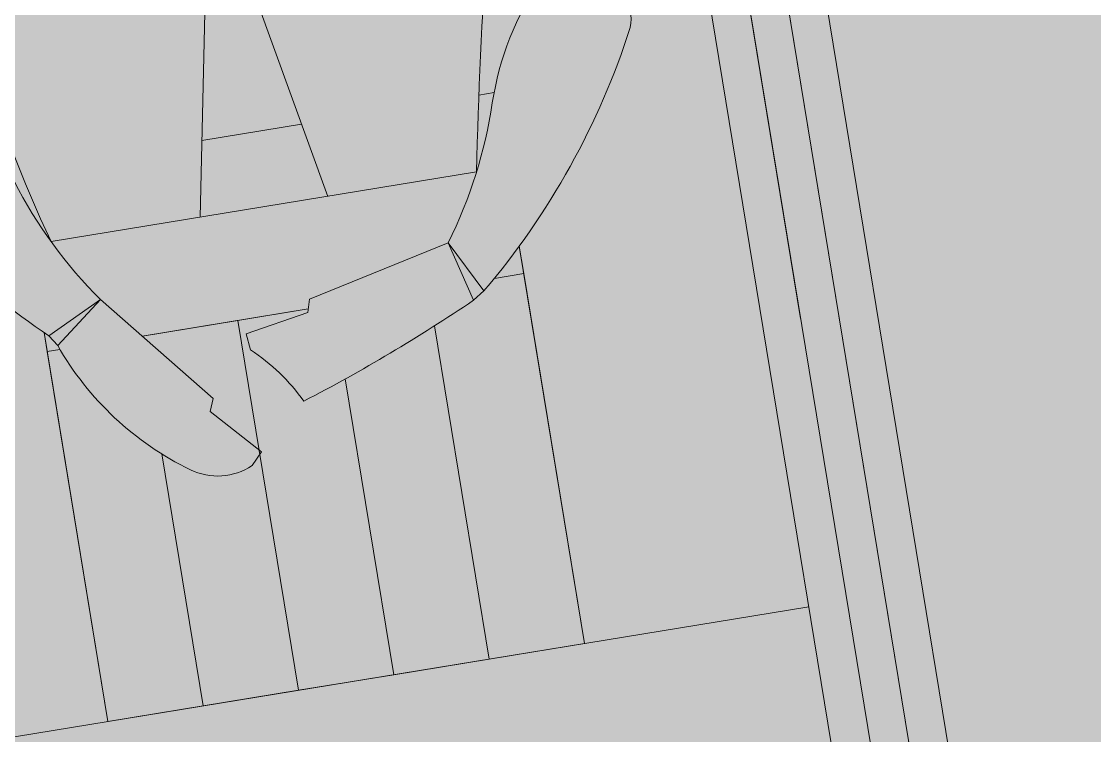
# Model space of a CAD drawing. Header units: metres. Extents: x 2 to 659295185, y -28 to 1124222152.
# Drawn here: x 655571.993 to 655572.704, y 1126617.18 to 1126617.653 of the extents above; entities that cross this region are included whole.
import ezdxf

# ---------------------------------------------------------------- set-up
doc = ezdxf.new("R2010")
doc.units = ezdxf.units.M
doc.header["$MEASUREMENT"] = 0
doc.linetypes.add('DASHDOT', pattern=[1, 0.5, -0.25, 0, -0.25])
doc.layers.get('0').update_dxf_attribs({"linetype": 'CONTINUOUS'})
doc.layers.add('LC-MUEBLE MADERA', color=12, linetype='CONTINUOUS', lineweight=9)
doc.layers.add('LOCALES ASIGNADOS', color=41, linetype='DASHDOT', lineweight=0)

# ---------------------------------------------------------------- blocks, each defined once
blk = doc.blocks.new('cajera')
for p, q in [((-0.1628045314764677, 0.5485606735230704), (-0.2056596577619985, 0.3199999999999363)), ((-0.1199494051909369, 0.3199999999999363), (-0.1628045314764677, 0.5485606735230704)), ((-0.1962846577621349, 0.3699999999998909), (-0.1293244051908005, 0.3699999999998909)), ((-0.0102485060408526, 0.3699999999998909), (-3.88785947507e-05, 0.3699999999998909)), ((-0.3056549524285401, 0.3199999999999363), (-0.0199541105243952, 0.3199999999999363)), ((-0.2794341748801798, 0.2767756610408014), (-0.3171717389836886, 0.2586476180342743)), ((-0.2794341748801798, 0.2767756610408014), (-0.3124650394158834, 0.2512971179191936)), ((-0.0461748880727555, 0.2767756610408014), (-0.0278947042118034, 0.2413834150256662)), ((-0.0461748880727555, 0.2767756610408014), (-0.0356873480338891, 0.2363998554699265)), ((-0.3171717389836886, 0.2586476180342743), (-0.3124650394158834, 0.2512971179191936)), ((-0.0356873480338891, 0.2363998554699265), (-0.0278947042118034, 0.2413834150256662))]:
    blk.add_line(p, q)
for points in [[(-0.3171717389836886, 0.2586476180342743, -0.0867786036537041), (-0.4215632823209036, 0.3979969023955618, -0.714405652915502), (-0.3689315020119466, 0.4395180904882638, -0.1135246791290596), (-0.323306489837023, 0.3634257497706129, 0.0797668068890424), (-0.2794341748801798, 0.2767756610408014)], [(-0.0278947042118034, 0.2413834150256662, 0.0983957527132055), (0.0959542193679681, 0.3979969023955618, 0.714405652915502), (0.0433224390592386, 0.4395180904882638, 0.1135246791290596), (-0.0023025731156849, 0.3634257497706129, -0.0797668068890424), (-0.0461748880727555, 0.2767756610408014)], [(-0.239030568477574, 0.1558657120078806, 0.265680344983741), (-0.1982762703482876, 0.1519328844494794), (-0.1905820883212073, 0.1598656959858999), (-0.2198001417334581, 0.1917914970813399), (-0.2164908757856665, 0.2000358114673872), (-0.2794341748801798, 0.2767756610408014)], [(-0.1574877251848648, 0.1885839129940905, 0.093530239234262), (-0.1868143671317739, 0.2278587798541594), (-0.1880329798939328, 0.2388426279446776), (-0.1453793679197588, 0.2461652508586667), (-0.1429420521747033, 0.2547080520835152), (-0.0461748880727555, 0.2767756610408014)]]:
    blk.add_lwpolyline(points, format="xyb")
for points in [[(-0.0199541105243093, 0.3199999999999363), (-0.3056549524285035, 0.3199999999999363)], [(-0.0199541105243093, 0.3199999999999363), (-0.3056549524285035, 0.3199999999999363)], [(-0.3199999999999363, 0.2613281100278561), (-0.3199999999999363, 0), (0, 0), (0, 0.266981959677446)], [(-0.0197358786854596, 0.2484830384670431), (0, 0.2484830384670431), (0, 0.266981959677446)], [(-0.3199999999999363, 0.2613281100278561), (-0.3199999999999363, 0.2484830384670431), (-0.3113933474894406, 0.2484830384670431)], [(-0.2560000000003129, 0.1692698920291825), (-0.2560000000003129, 0), (-0.3200000000003911, 0), (-0.3200000000003911, 0.2484830384670431), (-0.3113933474894406, 0.2484830384670431)], [(-0.2562280959690582, 0.2484830384670431), (-0.2560000000003129, 0.2484830384670431), (-0.2560000000003129, 0.2482049461111985)], [(-0.2562280959690582, 0.2484830384670431), (-0.1447180883133507, 0.2484830384670431)], [(-0.2560000000003129, 0.2482049461111985), (-0.2560000000003129, 0.2484830384670431), (-0.1920000000002346, 0.2484830384670431), (-0.1920000000002346, 0), (-0.2560000000003129, 0), (-0.2560000000003129, 0.1692698920291825)], [(-0.1280000000001564, 0.1986871475591063), (-0.1280000000001564, 0), (-0.1920000000002346, 0), (-0.1920000000002346, 0.2484830384670431), (-0.1447180883133507, 0.2484830384670431)], [(-0.0197358786854596, 0.2484830384670431), (0, 0.2484830384670431), (0, 0), (-0.0640000000000782, 0), (-0.0640000000000782, 0.2238181633389463)], [(-0.0640000000000782, 0.2238181633389462), (-0.0640000000000782, 0), (-0.1280000000001564, 0), (-0.1280000000001564, 0.1986871475591063)]]:
    blk.add_lwpolyline(points)
for centre, radius, start, end in [((2.993790025759835, -0.2390621844399448), 3.065159742176132, 163.7241524620292, 169.4908520304712), ((0.6020228627614871, 0.5772088174628607), 0.9434168707250568, 179.5709557330689, 195.8211477109714), ((-0.1211487218358798, 0.3225454152727707), 0.2041525244717221, 200.4258832243869, 234.7306839828707), ((-0.5101146458207495, 1.265859344041928), 1.133520224564416, 288.1249372880091, 294.7426541737322)]:
    blk.add_arc(centre, radius, start, end)
blk = doc.blocks.new('mueble de caja')
blk.add_line((1905.740984712256, 751.1713051362258), (1904.500984712257, 751.1713273603857))
for points in [[(1904.424784712263, 751.8113051362254), (1904.424784712263, 750.3713051362256), (1904.450184712264, 750.3713051362256), (1904.450184712264, 751.8113051362254)], [(1904.450184712264, 751.8113051362254), (1904.450184712264, 750.3890018444267), (1904.475584712257, 750.3890018444267), (1904.475511434866, 750.9818512216386)], [(1904.475473983672, 751.3615126179727), (1904.475584712257, 750.3713051362256), (1904.500984712257, 750.3713051362256), (1904.500984712257, 751.3887239489028)]]:
    blk.add_lwpolyline(points)
at = {"rotation": 180}
blk.add_blockref('cajera', (1904.651673262075, 751.1713051362258), dxfattribs=at)

msp = doc.modelspace()

# ---------------------------------------------------------------- hatches: boundary and pattern name
at = {"layer": 'LOCALES ASIGNADOS'}
msp.add_hatch(color=256, dxfattribs=at).paths.add_polyline_path([(655573.6331374971, 1126634.507406965), (655553.8916737022, 1126631.27201389), (655555.8355825844, 1126619.414374081), (655554.4092544344, 1126619.180586582), (655558.2965643161, 1126595.467212733), (655554.0153661583, 1126594.765392103), (655555.9762121426, 1126582.740667189), (655581.4343085975, 1126586.913732745)])

# ---------------------------------------------------------------- block references
at = {"layer": 'LC-MUEBLE MADERA', "rotation": 189.3068500646226}
msp.add_blockref('mueble de caja', (657330.4645165338, 1127666.547592958), dxfattribs=at)

doc.saveas('drawing.dxf')
